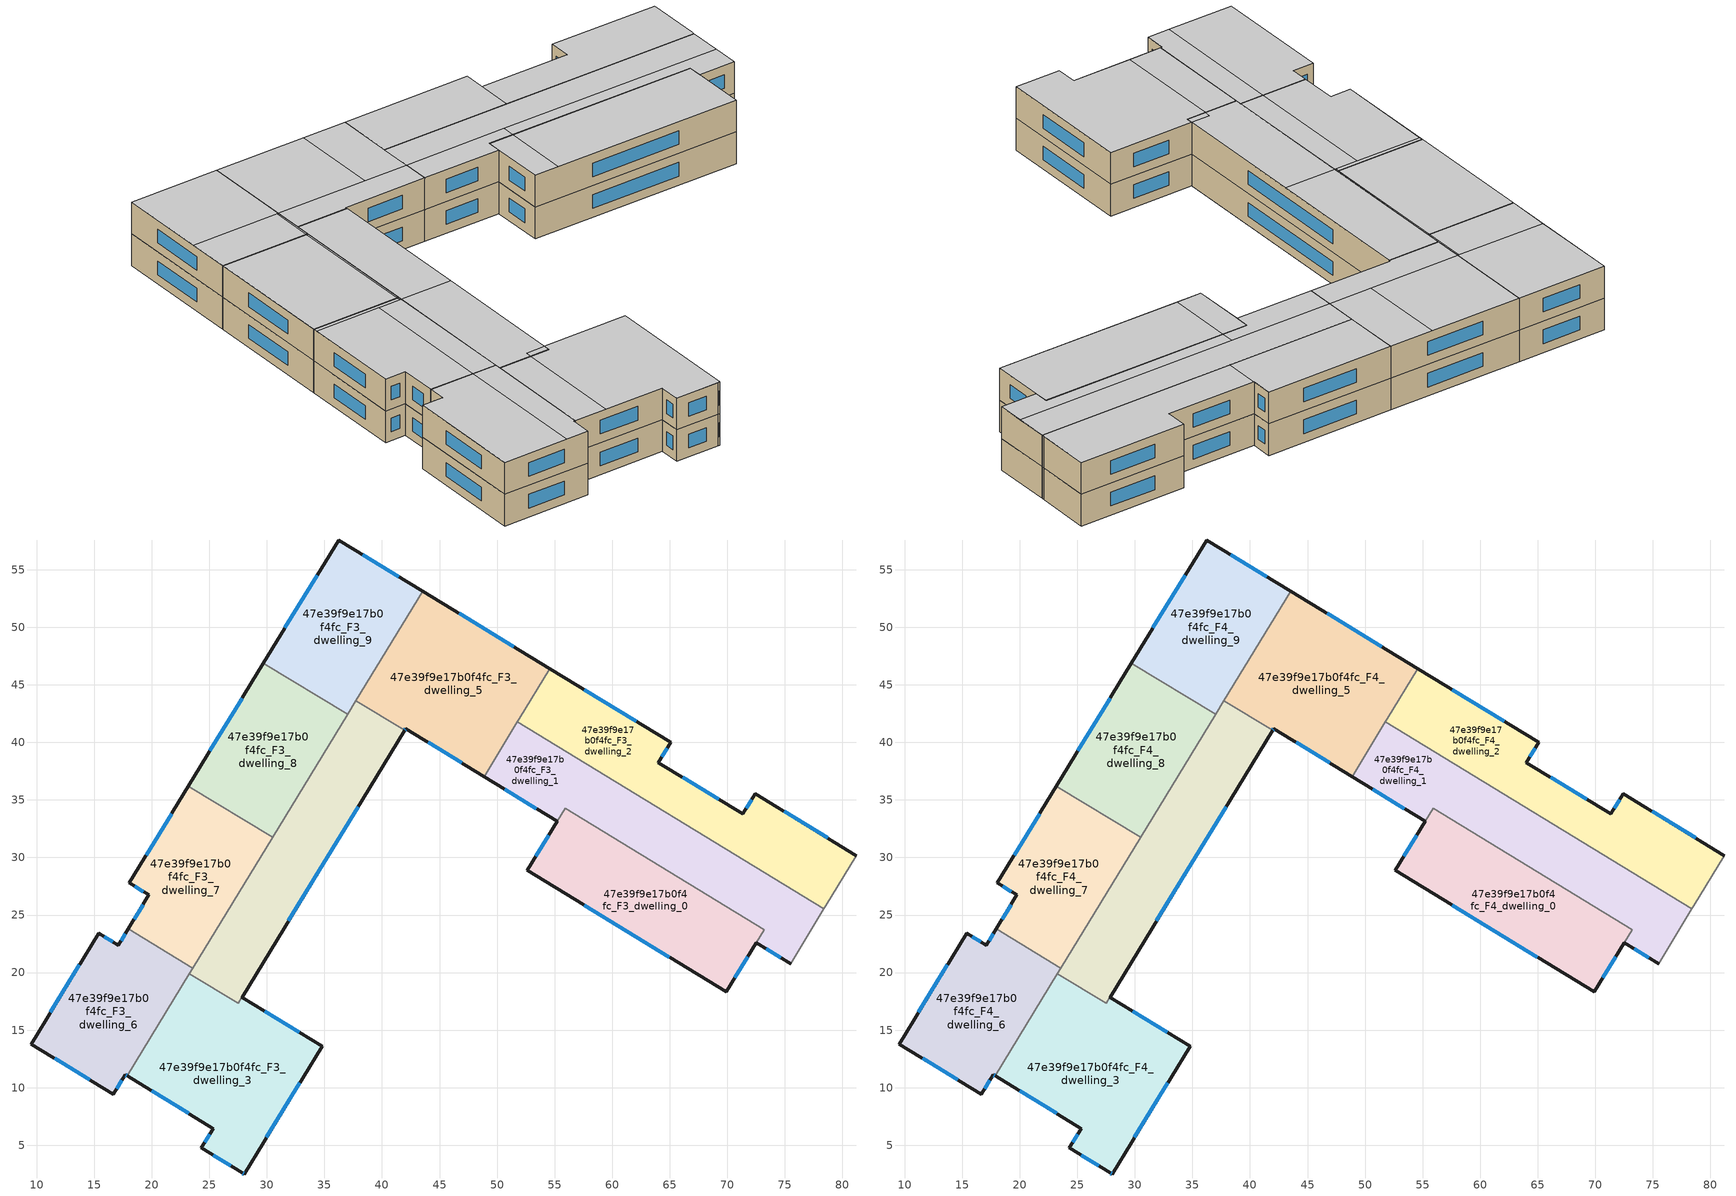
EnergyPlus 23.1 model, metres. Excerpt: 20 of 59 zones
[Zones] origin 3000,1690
47e39f9e17b0f4fc_F3_dwelling_0
 floor to 47e39f9e17b0f4fc_F2_dwelling_0 (EU_floor_Construction): 73.21,23.72 69.92,18.33 52.64,28.87 55.92,34.26 z9
 wall outside (EU_wall_Construction): 55.23,33.15 52.64,28.87 69.92,18.33 72.52,22.6 z9:12
 wall to 47e39f9e17b0f4fc_F3_dwelling_1 (EU_wall_Construction): 55.91,34.27 55.23,33.15 / 72.52,22.6 73.21,23.72 55.92,34.26 z9:12
 window (EU_Window_Construction): 57.58,25.86 64.99,21.34 / 54.49,31.92 53.38,30.09 / 70.67,19.55 71.78,21.38 z9.86:11.14
47e39f9e17b0f4fc_F3_dwelling_1
 floor to 47e39f9e17b0f4fc_F2_dwelling_1 (EU_floor_Construction): 78.41,25.53 75.51,20.78 72.53,22.6 73.21,23.72 55.91,34.27 55.23,33.14 48.87,37.03 51.77,41.78 z9
 wall outside (EU_wall_Construction): 48.87,37.03 55.23,33.14 / 72.53,22.6 75.51,20.78 z9:12
 wall to 47e39f9e17b0f4fc_F3_dwelling_2 (EU_wall_Construction): 78.41,25.53 51.77,41.78 z9:12
 wall adiabatic (EU_wall_Construction): 75.51,20.78 78.41,25.53 z9:12
 wall to 47e39f9e17b0f4fc_F3_dwelling_5 (EU_wall_Construction): 51.77,41.78 48.87,37.03 z9:12
 window (EU_Window_Construction): 50.69,35.92 53.42,34.25 / 73.38,22.08 74.66,21.3 z9.86:11.14
47e39f9e17b0f4fc_F3_dwelling_2
 floor to 47e39f9e17b0f4fc_F2_dwelling_2 (EU_floor_Construction): 72.42,35.54 81.24,30.17 78.57,25.79 78.41,25.53 51.77,41.78 51.93,42.04 54.59,46.4 65.09,40 64.02,38.25 71.36,33.79 z9
 wall outside (EU_wall_Construction): 81.24,30.17 72.42,35.54 71.36,33.79 64.02,38.25 65.09,40 54.59,46.4 z9:12
 wall adiabatic (EU_wall_Construction): 78.41,25.53 78.57,25.79 81.24,30.17 z9:12
 wall to 47e39f9e17b0f4fc_F3_dwelling_5 (EU_wall_Construction): 54.59,46.4 51.93,42.04 51.77,41.78 z9:12
 window (EU_Window_Construction): 62.09,41.83 57.59,44.57 / 64.33,38.75 64.79,39.5 / 69.26,35.06 66.12,36.98 / 72.12,35.04 71.66,34.29 / 78.72,31.7 74.94,34 z9.86:11.14
47e39f9e17b0f4fc_F3_dwelling_3
 floor to 47e39f9e17b0f4fc_F2_dwelling_3 (EU_floor_Construction): 34.8,13.61 28.02,2.5 27.87,2.59 24.31,4.76 25.34,6.45 17.85,11.02 23.27,19.9 27.5,17.32 27.83,17.86 z9
 wall outside (EU_wall_Construction): 17.85,11.02 25.34,6.45 24.31,4.76 27.87,2.59 28.02,2.5 34.8,13.61 27.83,17.86 z9:12
 wall to 47e39f9e17b0f4fc_F3_dwelling_4 (EU_wall_Construction): 27.83,17.86 27.5,17.32 23.27,19.9 z9:12
 wall to 47e39f9e17b0f4fc_F3_dwelling_6 (EU_wall_Construction): 23.27,19.9 17.85,11.02 z9:12
 window (EU_Window_Construction): 19.99,9.71 23.2,7.75 / 32.81,14.83 29.83,16.65 / 29.96,5.67 32.87,10.44 / 27.91,2.56 27.98,2.52 / 25.33,4.14 26.85,3.21 / 25.05,5.97 24.61,5.24 z9.86:11.14
47e39f9e17b0f4fc_F3_dwelling_4
 floor to 47e39f9e17b0f4fc_F2_dwelling_4 (EU_floor_Construction): 41.97,41.05 27.5,17.32 23.27,19.9 37.74,43.63 z9
 wall outside (EU_wall_Construction): 27.84,17.87 41.97,41.05 z9:12
 wall to 47e39f9e17b0f4fc_F3_dwelling_5 (EU_wall_Construction): 41.97,41.05 37.74,43.63 z9:12
 wall to 47e39f9e17b0f4fc_F3_dwelling_7 (EU_wall_Construction): 30.49,31.75 23.56,20.38 z9:12
 wall to 47e39f9e17b0f4fc_F3_dwelling_8 (EU_wall_Construction): 37.01,42.44 30.49,31.75 z9:12
 wall to 47e39f9e17b0f4fc_F3_dwelling_6 (EU_wall_Construction): 23.56,20.38 23.27,19.9 z9:12
 wall to 47e39f9e17b0f4fc_F3_dwelling_9 (EU_wall_Construction): 37.74,43.63 37.01,42.44 z9:12
 window (EU_Window_Construction): 31.88,24.49 37.93,34.42 z9.86:11.14
47e39f9e17b0f4fc_F3_dwelling_5
 floor to 47e39f9e17b0f4fc_F2_dwelling_5 (EU_floor_Construction): 54.59,46.4 48.87,37.03 42.05,41.18 41.97,41.05 37.74,43.63 43.54,53.14 z9
 wall outside (EU_wall_Construction): 54.59,46.4 43.54,53.14 / 41.97,41.05 42.05,41.18 48.87,37.03 z9:12
 wall to 47e39f9e17b0f4fc_F3_dwelling_9 (EU_wall_Construction): 43.54,53.14 37.74,43.63 z9:12
 window (EU_Window_Construction): 51.43,48.33 46.69,51.21 / 44,39.99 46.92,38.21 / 41.99,41.08 42.03,41.14 z9.86:11.14
47e39f9e17b0f4fc_F3_dwelling_6
 floor to 47e39f9e17b0f4fc_F2_dwelling_6 (EU_floor_Construction): 23.56,20.38 17.85,11.02 17.69,11.11 16.66,9.42 9.5,13.79 15.37,23.41 17.08,22.37 17.95,23.8 z9
 wall outside (EU_wall_Construction): 17.95,23.8 17.08,22.37 15.37,23.41 9.5,13.79 16.66,9.42 17.69,11.11 17.85,11.02 z9:12
 wall to 47e39f9e17b0f4fc_F3_dwelling_7 (EU_wall_Construction): 23.56,20.38 17.95,23.8 z9:12
 window (EU_Window_Construction): 16.59,22.66 15.86,23.11 / 17.7,23.39 17.33,22.77 / 17.74,11.09 17.8,11.05 / 16.95,9.91 17.4,10.63 / 11.55,12.54 14.61,10.67 / 13.69,20.66 11.18,16.54 z9.86:11.14
47e39f9e17b0f4fc_F3_dwelling_7
 floor to 47e39f9e17b0f4fc_F2_dwelling_7 (EU_floor_Construction): 30.49,31.75 23.56,20.38 17.95,23.8 19.75,26.74 18.04,27.79 23.18,36.21 z9
 wall outside (EU_wall_Construction): 23.18,36.21 18.04,27.79 19.75,26.74 17.95,23.8 z9:12
 wall to 47e39f9e17b0f4fc_F3_dwelling_8 (EU_wall_Construction): 30.49,31.75 23.18,36.21 z9:12
 window (EU_Window_Construction): 19.23,25.9 18.47,24.64 / 18.53,27.49 19.26,27.04 / 21.71,33.8 19.51,30.19 z9.86:11.14
47e39f9e17b0f4fc_F3_dwelling_8
 floor to 47e39f9e17b0f4fc_F2_dwelling_8 (EU_floor_Construction): 37.01,42.44 30.49,31.75 23.18,36.21 29.7,46.9 z9
 wall outside (EU_wall_Construction): 29.7,46.9 23.18,36.21 z9:12
 wall to 47e39f9e17b0f4fc_F3_dwelling_9 (EU_wall_Construction): 37.01,42.44 29.7,46.9 z9:12
 window (EU_Window_Construction): 27.84,43.85 25.05,39.27 z9.86:11.14
47e39f9e17b0f4fc_F3_dwelling_9
 floor to 47e39f9e17b0f4fc_F2_dwelling_9 (EU_floor_Construction): 43.54,53.14 37.01,42.44 29.7,46.9 36.23,57.59 z9
 wall outside (EU_wall_Construction): 43.54,53.14 36.23,57.59 29.7,46.9 z9:12
 window (EU_Window_Construction): 34.36,54.54 31.57,49.96 / 41.45,54.41 38.32,56.32 z9.86:11.14
47e39f9e17b0f4fc_F4_dwelling_0
 floor to 47e39f9e17b0f4fc_F3_dwelling_0 (EU_floor_Construction): 73.21,23.72 69.92,18.33 52.64,28.87 55.92,34.26 z12
 wall outside (EU_wall_Construction): 55.23,33.15 52.64,28.87 69.92,18.33 72.52,22.6 z12:15
 wall to 47e39f9e17b0f4fc_F4_dwelling_1 (EU_wall_Construction): 55.91,34.27 55.23,33.15 / 72.52,22.6 73.21,23.72 55.92,34.26 z12:15
 window (EU_Window_Construction): 57.58,25.86 64.99,21.34 / 54.49,31.92 53.38,30.09 / 70.67,19.55 71.78,21.38 z12.86:14.14
 ceiling to 47e39f9e17b0f4fc_F5_dwelling_5 (EU_floor_Construction): 69.92,18.33 73.21,23.72 57.96,33.02 54.68,27.63 z15
 ceiling to 47e39f9e17b0f4fc_F5_dwelling_4 (EU_floor_Construction): 54.68,27.63 57.96,33.02 55.92,34.26 52.64,28.87 z15
47e39f9e17b0f4fc_F4_dwelling_1
 floor to 47e39f9e17b0f4fc_F3_dwelling_1 (EU_floor_Construction): 78.41,25.53 75.51,20.78 72.53,22.6 73.21,23.72 55.91,34.27 55.23,33.14 48.87,37.03 51.77,41.78 z12
 wall outside (EU_wall_Construction): 48.87,37.03 55.23,33.14 / 72.53,22.6 75.51,20.78 z12:15
 wall to 47e39f9e17b0f4fc_F4_dwelling_2 (EU_wall_Construction): 78.41,25.53 51.77,41.78 z12:15
 wall adiabatic (EU_wall_Construction): 75.51,20.78 78.41,25.53 z12:15
 wall to 47e39f9e17b0f4fc_F4_dwelling_5 (EU_wall_Construction): 51.77,41.78 48.87,37.03 z12:15
 window (EU_Window_Construction): 50.69,35.92 53.42,34.25 / 73.38,22.08 74.66,21.3 z12.86:14.14
 ceiling to 47e39f9e17b0f4fc_F5_dwelling_5 (EU_floor_Construction): 75.51,20.78 76.82,22.93 58.59,34.04 57.96,33.02 73.21,23.72 72.53,22.6 z15
 ceiling to 47e39f9e17b0f4fc_F5_dwelling_4 (EU_floor_Construction): 57.96,33.02 58.59,34.04 50.18,39.17 48.87,37.03 55.23,33.14 55.91,34.27 z15
 ceiling adiabatic (EU_roof_Construction): 76.82,22.93 78.41,25.53 51.77,41.78 48.87,37.03 50.18,39.17 z15
47e39f9e17b0f4fc_F4_dwelling_2
 floor to 47e39f9e17b0f4fc_F3_dwelling_2 (EU_floor_Construction): 72.42,35.54 81.24,30.17 78.57,25.79 78.41,25.53 51.77,41.78 51.93,42.04 54.59,46.4 65.09,40 64.02,38.25 71.36,33.79 z12
 wall outside (EU_wall_Construction): 81.24,30.17 72.42,35.54 71.36,33.79 64.02,38.25 65.09,40 54.59,46.4 z12:15
 wall adiabatic (EU_wall_Construction): 78.41,25.53 78.57,25.79 81.24,30.17 z12:15
 wall to 47e39f9e17b0f4fc_F4_dwelling_5 (EU_wall_Construction): 54.59,46.4 51.93,42.04 51.77,41.78 z12:15
 window (EU_Window_Construction): 62.09,41.83 57.59,44.57 / 64.33,38.75 64.79,39.5 / 69.26,35.06 66.12,36.98 / 72.12,35.04 71.66,34.29 / 78.72,31.7 74.94,34 z12.86:14.14
 ceiling to 47e39f9e17b0f4fc_F5_dwelling_7 (EU_floor_Construction): 62.27,35.38 65.09,40 54.59,46.4 51.93,42.04 51.77,41.78 z15
 ceiling to 47e39f9e17b0f4fc_F5_dwelling_8 (EU_floor_Construction): 78.55,25.75 81.24,30.17 72.42,35.54 71.36,33.79 64.02,38.25 62.27,35.38 78.41,25.53 z15
47e39f9e17b0f4fc_F4_dwelling_3
 floor to 47e39f9e17b0f4fc_F3_dwelling_3 (EU_floor_Construction): 34.8,13.61 28.02,2.5 27.87,2.59 24.31,4.76 25.34,6.45 17.85,11.02 23.27,19.9 27.5,17.32 27.83,17.86 z12
 wall outside (EU_wall_Construction): 17.85,11.02 25.34,6.45 24.31,4.76 27.87,2.59 28.02,2.5 34.8,13.61 27.83,17.86 z12:15
 wall to 47e39f9e17b0f4fc_F4_dwelling_4 (EU_wall_Construction): 27.83,17.86 27.5,17.32 23.27,19.9 z12:15
 wall to 47e39f9e17b0f4fc_F4_dwelling_6 (EU_wall_Construction): 23.27,19.9 17.85,11.02 z12:15
 window (EU_Window_Construction): 19.99,9.71 23.2,7.75 / 32.81,14.83 29.83,16.65 / 29.96,5.67 32.87,10.44 / 27.91,2.56 27.98,2.52 / 25.33,4.14 26.85,3.21 / 25.05,5.97 24.61,5.24 z12.86:14.14
 ceiling to 47e39f9e17b0f4fc_F5_dwelling_2 (EU_floor_Construction): 28.02,2.5 34.8,13.61 27.83,17.86 27.5,17.32 25.93,18.28 20.51,9.4 25.34,6.45 24.31,4.76 z15
 ceiling to 47e39f9e17b0f4fc_F5_dwelling_1 (EU_floor_Construction): 20.51,9.4 25.93,18.28 23.27,19.9 17.85,11.02 z15
47e39f9e17b0f4fc_F4_dwelling_4
 floor to 47e39f9e17b0f4fc_F3_dwelling_4 (EU_floor_Construction): 41.97,41.05 27.5,17.32 23.27,19.9 37.74,43.63 z12
 wall outside (EU_wall_Construction): 27.84,17.87 41.97,41.05 z12:15
 wall to 47e39f9e17b0f4fc_F4_dwelling_5 (EU_wall_Construction): 41.97,41.05 37.74,43.63 z12:15
 wall to 47e39f9e17b0f4fc_F4_dwelling_7 (EU_wall_Construction): 30.49,31.75 23.56,20.38 z12:15
 wall to 47e39f9e17b0f4fc_F4_dwelling_8 (EU_wall_Construction): 37.01,42.44 30.49,31.75 z12:15
 wall to 47e39f9e17b0f4fc_F4_dwelling_6 (EU_wall_Construction): 23.56,20.38 23.27,19.9 z12:15
 wall to 47e39f9e17b0f4fc_F4_dwelling_9 (EU_wall_Construction): 37.74,43.63 37.01,42.44 z12:15
 window (EU_Window_Construction): 31.88,24.49 37.93,34.42 z12.86:14.14
 ceiling to 47e39f9e17b0f4fc_F5_dwelling_1 (EU_floor_Construction): 27.83,17.86 34.54,28.87 30.31,31.45 23.27,19.9 25.93,18.28 26.26,18.82 z15
 ceiling to 47e39f9e17b0f4fc_F5_dwelling_4 (EU_floor_Construction): 34.54,28.87 41.97,41.05 37.74,43.63 30.31,31.45 z15
 ceiling to 47e39f9e17b0f4fc_F5_dwelling_2 (EU_floor_Construction): 27.5,17.32 27.83,17.86 26.26,18.82 25.93,18.28 z15
47e39f9e17b0f4fc_F4_dwelling_5
 floor to 47e39f9e17b0f4fc_F3_dwelling_5 (EU_floor_Construction): 54.59,46.4 48.87,37.03 42.05,41.18 41.97,41.05 37.74,43.63 43.54,53.14 z12
 wall outside (EU_wall_Construction): 54.59,46.4 43.54,53.14 / 41.97,41.05 42.05,41.18 48.87,37.03 z12:15
 wall to 47e39f9e17b0f4fc_F4_dwelling_9 (EU_wall_Construction): 43.54,53.14 37.74,43.63 z12:15
 window (EU_Window_Construction): 51.43,48.33 46.69,51.21 / 44,39.99 46.92,38.21 / 41.99,41.08 42.03,41.14 z12.86:14.14
 ceiling to 47e39f9e17b0f4fc_F5_dwelling_4 (EU_floor_Construction): 48.87,37.03 50.18,39.17 39.13,45.91 37.74,43.63 41.97,41.05 42.05,41.18 z15
 ceiling to 47e39f9e17b0f4fc_F5_dwelling_7 (EU_floor_Construction): 50.18,39.17 54.59,46.4 51.03,48.57 46.62,41.34 z15
 ceiling to 47e39f9e17b0f4fc_F5_dwelling_6 (EU_floor_Construction): 46.62,41.34 51.03,48.57 43.54,53.14 39.13,45.91 z15
47e39f9e17b0f4fc_F4_dwelling_6
 floor to 47e39f9e17b0f4fc_F3_dwelling_6 (EU_floor_Construction): 23.56,20.38 17.85,11.02 17.69,11.11 16.66,9.42 9.5,13.79 15.37,23.41 17.08,22.37 17.95,23.8 z12
 wall outside (EU_wall_Construction): 17.95,23.8 17.08,22.37 15.37,23.41 9.5,13.79 16.66,9.42 17.69,11.11 17.85,11.02 z12:15
 wall to 47e39f9e17b0f4fc_F4_dwelling_7 (EU_wall_Construction): 23.56,20.38 17.95,23.8 z12:15
 window (EU_Window_Construction): 16.59,22.66 15.86,23.11 / 17.7,23.39 17.33,22.77 / 17.74,11.09 17.8,11.05 / 16.95,9.91 17.4,10.63 / 11.55,12.54 14.61,10.67 / 13.69,20.66 11.18,16.54 z12.86:14.14
 ceiling to 47e39f9e17b0f4fc_F5_dwelling_0 (EU_floor_Construction): 14.85,10.53 21.59,21.58 17.95,23.8 17.08,22.37 15.37,23.41 9.5,13.79 z15
 ceiling to 47e39f9e17b0f4fc_F5_dwelling_1 (EU_floor_Construction): 17.85,11.02 23.56,20.38 21.59,21.58 14.85,10.53 16.66,9.42 17.69,11.11 z15
47e39f9e17b0f4fc_F4_dwelling_7
 floor to 47e39f9e17b0f4fc_F3_dwelling_7 (EU_floor_Construction): 30.49,31.75 23.56,20.38 17.95,23.8 19.75,26.74 18.04,27.79 23.18,36.21 z12
 wall outside (EU_wall_Construction): 23.18,36.21 18.04,27.79 19.75,26.74 17.95,23.8 z12:15
 wall to 47e39f9e17b0f4fc_F4_dwelling_8 (EU_wall_Construction): 30.49,31.75 23.18,36.21 z12:15
 window (EU_Window_Construction): 19.23,25.9 18.47,24.64 / 18.53,27.49 19.26,27.04 / 21.71,33.8 19.51,30.19 z12.86:14.14
 ceiling to 47e39f9e17b0f4fc_F5_dwelling_0 (EU_floor_Construction): 21.59,21.58 28.34,32.65 23,35.91 18.04,27.79 19.75,26.74 17.95,23.8 z15
 ceiling to 47e39f9e17b0f4fc_F5_dwelling_3 (EU_floor_Construction): 30.15,31.54 30.34,31.85 23.18,36.21 23,35.91 z15
 ceiling to 47e39f9e17b0f4fc_F5_dwelling_1 (EU_floor_Construction): 23.56,20.38 30.31,31.45 28.34,32.65 21.59,21.58 z15
 ceiling to 47e39f9e17b0f4fc_F5_dwelling_4 (EU_floor_Construction): 30.31,31.45 30.49,31.75 30.34,31.85 30.15,31.55 z15
47e39f9e17b0f4fc_F4_dwelling_8
 floor to 47e39f9e17b0f4fc_F3_dwelling_8 (EU_floor_Construction): 37.01,42.44 30.49,31.75 23.18,36.21 29.7,46.9 z12
 wall outside (EU_wall_Construction): 29.7,46.9 23.18,36.21 z12:15
 wall to 47e39f9e17b0f4fc_F4_dwelling_9 (EU_wall_Construction): 37.01,42.44 29.7,46.9 z12:15
 window (EU_Window_Construction): 27.84,43.85 25.05,39.27 z12.86:14.14
 ceiling to 47e39f9e17b0f4fc_F5_dwelling_3 (EU_floor_Construction): 30.34,31.85 36.86,42.54 29.7,46.9 23.18,36.21 z15
 ceiling adiabatic (EU_roof_Construction): 30.49,31.75 37.01,42.44 36.86,42.54 30.34,31.85 z15
47e39f9e17b0f4fc_F4_dwelling_9
 floor to 47e39f9e17b0f4fc_F3_dwelling_9 (EU_floor_Construction): 43.54,53.14 37.01,42.44 29.7,46.9 36.23,57.59 z12
 wall outside (EU_wall_Construction): 43.54,53.14 36.23,57.59 29.7,46.9 z12:15
 window (EU_Window_Construction): 34.36,54.54 31.57,49.96 / 41.45,54.41 38.32,56.32 z12.86:14.14
 ceiling to 47e39f9e17b0f4fc_F5_dwelling_6 (EU_floor_Construction): 39.13,45.91 43.54,53.14 36.23,57.59 31.82,50.37 z15
 ceiling to 47e39f9e17b0f4fc_F5_dwelling_3 (EU_floor_Construction): 36.86,42.54 38.97,46.01 31.82,50.37 29.7,46.9 z15
 ceiling to 47e39f9e17b0f4fc_F5_dwelling_4 (EU_floor_Construction): 37.01,42.44 39.13,45.91 38.97,46.01 36.86,42.54 z15
[Building]
EU S2 Campaign: North Axis=0; Terrain=City; Solar Distribution=FullExterior
[Site:Location]
Helsinki-Vantaa.AP: Latitude=60.317; Longitude=24.963; Time Zone=2; Elevation=54.6
[SizingPeriod:WeatherFileDays]
AnnualSizingPeriod: Begin Month=1; Begin Day of Month=1; End Month=12; End Day of Month=31; Day of Week for Start Day=Monday; Use Weather File Daylight Saving Period=No; Use Weather File Rain and Snow Indicators=No
[MATERIAL]
EU_InternalMass_Material: Roughness=MediumRough; Thickness=0.1; Conductivity=1; Density=1800; Specific Heat=900; Thermal Absorptance=0.9; Solar Absorptance=0.7; Visible Absorptance=0.7
[MATERIAL:NOMASS] Roughness=MediumRough; Thermal Absorptance=0.9; Solar Absorptance=0.7; Visible Absorptance=0.7
Name | Thermal Resistance
EU_wall_NoMass | 5.91765
EU_roof_NoMass | 11.1778
EU_floor_NoMass | 6.2875
[WINDOWMATERIAL:SIMPLEGLAZINGSYSTEM]
EU_Window_SimpleGlazing: UFactor=0.994035; Solar Heat Gain Coefficient=0.7; Visible Transmittance=0.7
[CONSTRUCTION]
EU_wall_Construction: EU_wall_NoMass
EU_roof_Construction: EU_roof_NoMass
EU_floor_Construction: EU_floor_NoMass
EU_Window_Construction: EU_Window_SimpleGlazing
EU_InternalMass_Construction: EU_InternalMass_Material
[ZONE] Type=1; Multiplier=1; Ceiling Height=autocalculate; Floor Area=autocalculate; Part of Total Floor Area=Yes
Name | Volume
47e39f9e17b0f4fc_F3_dwelling_0; 47e39f9e17b0f4fc_F4_dwelling_0 | 383.271
47e39f9e17b0f4fc_F3_dwelling_1; 47e39f9e17b0f4fc_F4_dwelling_1 | 441.518
47e39f9e17b0f4fc_F3_dwelling_2; 47e39f9e17b0f4fc_F4_dwelling_2 | 454.531
47e39f9e17b0f4fc_F3_dwelling_3; 47e39f9e17b0f4fc_F4_dwelling_3 | 451.1
47e39f9e17b0f4fc_F3_dwelling_4; 47e39f9e17b0f4fc_F4_dwelling_4 | 413.322
47e39f9e17b0f4fc_F3_dwelling_5; 47e39f9e17b0f4fc_F4_dwelling_5 | 428.777
47e39f9e17b0f4fc_F3_dwelling_6; 47e39f9e17b0f4fc_F4_dwelling_6 | 321.629
47e39f9e17b0f4fc_F3_dwelling_7; 47e39f9e17b0f4fc_F4_dwelling_7 | 321.627
47e39f9e17b0f4fc_F3_dwelling_8; 47e39f9e17b0f4fc_F4_dwelling_8 | 321.639
47e39f9e17b0f4fc_F3_dwelling_9; 47e39f9e17b0f4fc_F4_dwelling_9 | 321.652
[INTERNALMASS] Construction=EU_InternalMass_Construction
Name | Zone or ZoneList | Surface Area
47e39f9e17b0f4fc_F3_dwelling_0_EU_InternalMass | 47e39f9e17b0f4fc_F3_dwelling_0 | 127.779
47e39f9e17b0f4fc_F3_dwelling_1_EU_InternalMass | 47e39f9e17b0f4fc_F3_dwelling_1 | 147.18
47e39f9e17b0f4fc_F3_dwelling_2_EU_InternalMass | 47e39f9e17b0f4fc_F3_dwelling_2 | 151.501
47e39f9e17b0f4fc_F3_dwelling_3_EU_InternalMass | 47e39f9e17b0f4fc_F3_dwelling_3 | 150.367
47e39f9e17b0f4fc_F3_dwelling_4_EU_InternalMass | 47e39f9e17b0f4fc_F3_dwelling_4 | 137.853
47e39f9e17b0f4fc_F3_dwelling_5_EU_InternalMass | 47e39f9e17b0f4fc_F3_dwelling_5 | 142.925
47e39f9e17b0f4fc_F3_dwelling_6_EU_InternalMass | 47e39f9e17b0f4fc_F3_dwelling_6 | 107.21
47e39f9e17b0f4fc_F3_dwelling_7_EU_InternalMass | 47e39f9e17b0f4fc_F3_dwelling_7 | 107.209
47e39f9e17b0f4fc_F3_dwelling_8_EU_InternalMass | 47e39f9e17b0f4fc_F3_dwelling_8 | 107.213
47e39f9e17b0f4fc_F3_dwelling_9_EU_InternalMass | 47e39f9e17b0f4fc_F3_dwelling_9 | 107.217
47e39f9e17b0f4fc_F4_dwelling_0_EU_InternalMass | 47e39f9e17b0f4fc_F4_dwelling_0 | 127.779
47e39f9e17b0f4fc_F4_dwelling_1_EU_InternalMass | 47e39f9e17b0f4fc_F4_dwelling_1 | 147.18
47e39f9e17b0f4fc_F4_dwelling_2_EU_InternalMass | 47e39f9e17b0f4fc_F4_dwelling_2 | 151.501
47e39f9e17b0f4fc_F4_dwelling_3_EU_InternalMass | 47e39f9e17b0f4fc_F4_dwelling_3 | 150.367
47e39f9e17b0f4fc_F4_dwelling_4_EU_InternalMass | 47e39f9e17b0f4fc_F4_dwelling_4 | 137.853
47e39f9e17b0f4fc_F4_dwelling_5_EU_InternalMass | 47e39f9e17b0f4fc_F4_dwelling_5 | 142.925
47e39f9e17b0f4fc_F4_dwelling_6_EU_InternalMass | 47e39f9e17b0f4fc_F4_dwelling_6 | 107.21
47e39f9e17b0f4fc_F4_dwelling_7_EU_InternalMass | 47e39f9e17b0f4fc_F4_dwelling_7 | 107.209
47e39f9e17b0f4fc_F4_dwelling_8_EU_InternalMass | 47e39f9e17b0f4fc_F4_dwelling_8 | 107.213
47e39f9e17b0f4fc_F4_dwelling_9_EU_InternalMass | 47e39f9e17b0f4fc_F4_dwelling_9 | 107.217
[OTHEREQUIPMENT] Fuel Type=Electricity; Design Level Calculation Method=Watts/Area; Power per Zone Floor Area=1; Fraction Latent=0; Fraction Radiant=0; Fraction Lost=0; Carbon Dioxide Generation Rate=0; EndUse Subcategory=EU_Step8_InternalGains
Name | Zone or ZoneList or Space or SpaceList | Schedule
EU_Step8_InternalGain_47e39f9e17b0f4fc_F3_dwelling_0_f000 | 47e39f9e17b0f4fc_F3_dwelling_0 | EU_Step8_GainSchedule_47e39f9e17b0f4fc_F3_dwelling_0_f000
EU_Step8_InternalGain_47e39f9e17b0f4fc_F3_dwelling_1_f000 | 47e39f9e17b0f4fc_F3_dwelling_1 | EU_Step8_GainSchedule_47e39f9e17b0f4fc_F3_dwelling_1_f000
EU_Step8_InternalGain_47e39f9e17b0f4fc_F3_dwelling_2_f000 | 47e39f9e17b0f4fc_F3_dwelling_2 | EU_Step8_GainSchedule_47e39f9e17b0f4fc_F3_dwelling_2_f000
EU_Step8_InternalGain_47e39f9e17b0f4fc_F3_dwelling_3_f000 | 47e39f9e17b0f4fc_F3_dwelling_3 | EU_Step8_GainSchedule_47e39f9e17b0f4fc_F3_dwelling_3_f000
EU_Step8_InternalGain_47e39f9e17b0f4fc_F3_dwelling_4_f000 | 47e39f9e17b0f4fc_F3_dwelling_4 | EU_Step8_GainSchedule_47e39f9e17b0f4fc_F3_dwelling_4_f000
EU_Step8_InternalGain_47e39f9e17b0f4fc_F3_dwelling_5_f000 | 47e39f9e17b0f4fc_F3_dwelling_5 | EU_Step8_GainSchedule_47e39f9e17b0f4fc_F3_dwelling_5_f000
EU_Step8_InternalGain_47e39f9e17b0f4fc_F3_dwelling_6_f000 | 47e39f9e17b0f4fc_F3_dwelling_6 | EU_Step8_GainSchedule_47e39f9e17b0f4fc_F3_dwelling_6_f000
EU_Step8_InternalGain_47e39f9e17b0f4fc_F3_dwelling_7_f000 | 47e39f9e17b0f4fc_F3_dwelling_7 | EU_Step8_GainSchedule_47e39f9e17b0f4fc_F3_dwelling_7_f000
EU_Step8_InternalGain_47e39f9e17b0f4fc_F3_dwelling_8_f000 | 47e39f9e17b0f4fc_F3_dwelling_8 | EU_Step8_GainSchedule_47e39f9e17b0f4fc_F3_dwelling_8_f000
EU_Step8_InternalGain_47e39f9e17b0f4fc_F3_dwelling_9_f000 | 47e39f9e17b0f4fc_F3_dwelling_9 | EU_Step8_GainSchedule_47e39f9e17b0f4fc_F3_dwelling_9_f000
EU_Step8_InternalGain_47e39f9e17b0f4fc_F4_dwelling_0_f000 | 47e39f9e17b0f4fc_F4_dwelling_0 | EU_Step8_GainSchedule_47e39f9e17b0f4fc_F4_dwelling_0_f000
EU_Step8_InternalGain_47e39f9e17b0f4fc_F4_dwelling_1_f000 | 47e39f9e17b0f4fc_F4_dwelling_1 | EU_Step8_GainSchedule_47e39f9e17b0f4fc_F4_dwelling_1_f000
EU_Step8_InternalGain_47e39f9e17b0f4fc_F4_dwelling_2_f000 | 47e39f9e17b0f4fc_F4_dwelling_2 | EU_Step8_GainSchedule_47e39f9e17b0f4fc_F4_dwelling_2_f000
EU_Step8_InternalGain_47e39f9e17b0f4fc_F4_dwelling_3_f000 | 47e39f9e17b0f4fc_F4_dwelling_3 | EU_Step8_GainSchedule_47e39f9e17b0f4fc_F4_dwelling_3_f000
EU_Step8_InternalGain_47e39f9e17b0f4fc_F4_dwelling_4_f000 | 47e39f9e17b0f4fc_F4_dwelling_4 | EU_Step8_GainSchedule_47e39f9e17b0f4fc_F4_dwelling_4_f000
EU_Step8_InternalGain_47e39f9e17b0f4fc_F4_dwelling_5_f000 | 47e39f9e17b0f4fc_F4_dwelling_5 | EU_Step8_GainSchedule_47e39f9e17b0f4fc_F4_dwelling_5_f000
EU_Step8_InternalGain_47e39f9e17b0f4fc_F4_dwelling_6_f000 | 47e39f9e17b0f4fc_F4_dwelling_6 | EU_Step8_GainSchedule_47e39f9e17b0f4fc_F4_dwelling_6_f000
EU_Step8_InternalGain_47e39f9e17b0f4fc_F4_dwelling_7_f000 | 47e39f9e17b0f4fc_F4_dwelling_7 | EU_Step8_GainSchedule_47e39f9e17b0f4fc_F4_dwelling_7_f000
EU_Step8_InternalGain_47e39f9e17b0f4fc_F4_dwelling_8_f000 | 47e39f9e17b0f4fc_F4_dwelling_8 | EU_Step8_GainSchedule_47e39f9e17b0f4fc_F4_dwelling_8_f000
EU_Step8_InternalGain_47e39f9e17b0f4fc_F4_dwelling_9_f000 | 47e39f9e17b0f4fc_F4_dwelling_9 | EU_Step8_GainSchedule_47e39f9e17b0f4fc_F4_dwelling_9_f000
[ZONEVENTILATION:DESIGNFLOWRATE] Schedule=EU_AlwaysOn; Design Flow Rate Calculation Method=AirChanges/Hour; Air Changes per Hour=0.596421; Ventilation Type=Natural; Fan Pressure Rise=0; Fan Total Efficiency=1; Constant Term Coefficient=1; Temperature Term Coefficient=0; Velocity Term Coefficient=0; Velocity Squared Term Coefficient=0; Minimum Indoor Temperature=-100; Maximum Indoor Temperature=100; Delta Temperature=-100; Minimum Outdoor Temperature=-100; Maximum Outdoor Temperature=100; Maximum Wind Speed=40
Name | Zone or ZoneList or Space or SpaceList
EU_ConstantAir_47e39f9e17b0f4fc_F3_dwelling_0 | 47e39f9e17b0f4fc_F3_dwelling_0
EU_ConstantAir_47e39f9e17b0f4fc_F3_dwelling_1 | 47e39f9e17b0f4fc_F3_dwelling_1
EU_ConstantAir_47e39f9e17b0f4fc_F3_dwelling_2 | 47e39f9e17b0f4fc_F3_dwelling_2
EU_ConstantAir_47e39f9e17b0f4fc_F3_dwelling_3 | 47e39f9e17b0f4fc_F3_dwelling_3
EU_ConstantAir_47e39f9e17b0f4fc_F3_dwelling_4 | 47e39f9e17b0f4fc_F3_dwelling_4
EU_ConstantAir_47e39f9e17b0f4fc_F3_dwelling_5 | 47e39f9e17b0f4fc_F3_dwelling_5
EU_ConstantAir_47e39f9e17b0f4fc_F3_dwelling_6 | 47e39f9e17b0f4fc_F3_dwelling_6
EU_ConstantAir_47e39f9e17b0f4fc_F3_dwelling_7 | 47e39f9e17b0f4fc_F3_dwelling_7
EU_ConstantAir_47e39f9e17b0f4fc_F3_dwelling_8 | 47e39f9e17b0f4fc_F3_dwelling_8
EU_ConstantAir_47e39f9e17b0f4fc_F3_dwelling_9 | 47e39f9e17b0f4fc_F3_dwelling_9
EU_ConstantAir_47e39f9e17b0f4fc_F4_dwelling_0 | 47e39f9e17b0f4fc_F4_dwelling_0
EU_ConstantAir_47e39f9e17b0f4fc_F4_dwelling_1 | 47e39f9e17b0f4fc_F4_dwelling_1
EU_ConstantAir_47e39f9e17b0f4fc_F4_dwelling_2 | 47e39f9e17b0f4fc_F4_dwelling_2
EU_ConstantAir_47e39f9e17b0f4fc_F4_dwelling_3 | 47e39f9e17b0f4fc_F4_dwelling_3
EU_ConstantAir_47e39f9e17b0f4fc_F4_dwelling_4 | 47e39f9e17b0f4fc_F4_dwelling_4
EU_ConstantAir_47e39f9e17b0f4fc_F4_dwelling_5 | 47e39f9e17b0f4fc_F4_dwelling_5
EU_ConstantAir_47e39f9e17b0f4fc_F4_dwelling_6 | 47e39f9e17b0f4fc_F4_dwelling_6
EU_ConstantAir_47e39f9e17b0f4fc_F4_dwelling_7 | 47e39f9e17b0f4fc_F4_dwelling_7
EU_ConstantAir_47e39f9e17b0f4fc_F4_dwelling_8 | 47e39f9e17b0f4fc_F4_dwelling_8
EU_ConstantAir_47e39f9e17b0f4fc_F4_dwelling_9 | 47e39f9e17b0f4fc_F4_dwelling_9
[HVACTEMPLATE:THERMOSTAT] Constant Heating Setpoint=20; Constant Cooling Setpoint=50
EU_HeatOnly_47e39f9e17b0f4fc_F0_dwelling_0; EU_HeatOnly_47e39f9e17b0f4fc_F0_dwelling_1; EU_HeatOnly_47e39f9e17b0f4fc_F0_dwelling_2; EU_HeatOnly_47e39f9e17b0f4fc_F0_dwelling_3; EU_HeatOnly_47e39f9e17b0f4fc_F0_dwelling_4; EU_HeatOnly_47e39f9e17b0f4fc_F0_dwelling_5; EU_HeatOnly_47e39f9e17b0f4fc_F0_dwelling_6; EU_HeatOnly_47e39f9e17b0f4fc_F0_dwelling_7; EU_HeatOnly_47e39f9e17b0f4fc_F0_dwelling_8; EU_HeatOnly_47e39f9e17b0f4fc_F0_dwelling_9; EU_HeatOnly_47e39f9e17b0f4fc_F1_dwelling_0; EU_HeatOnly_47e39f9e17b0f4fc_F1_dwelling_1; EU_HeatOnly_47e39f9e17b0f4fc_F1_dwelling_2; EU_HeatOnly_47e39f9e17b0f4fc_F1_dwelling_3; EU_HeatOnly_47e39f9e17b0f4fc_F1_dwelling_4; EU_HeatOnly_47e39f9e17b0f4fc_F1_dwelling_5; EU_HeatOnly_47e39f9e17b0f4fc_F1_dwelling_6; EU_HeatOnly_47e39f9e17b0f4fc_F1_dwelling_7; EU_HeatOnly_47e39f9e17b0f4fc_F1_dwelling_8; EU_HeatOnly_47e39f9e17b0f4fc_F1_dwelling_9; EU_HeatOnly_47e39f9e17b0f4fc_F2_dwelling_0; EU_HeatOnly_47e39f9e17b0f4fc_F2_dwelling_1; EU_HeatOnly_47e39f9e17b0f4fc_F2_dwelling_2; EU_HeatOnly_47e39f9e17b0f4fc_F2_dwelling_3; EU_HeatOnly_47e39f9e17b0f4fc_F2_dwelling_4; EU_HeatOnly_47e39f9e17b0f4fc_F2_dwelling_5; EU_HeatOnly_47e39f9e17b0f4fc_F2_dwelling_6; EU_HeatOnly_47e39f9e17b0f4fc_F2_dwelling_7; EU_HeatOnly_47e39f9e17b0f4fc_F2_dwelling_8; EU_HeatOnly_47e39f9e17b0f4fc_F2_dwelling_9; EU_HeatOnly_47e39f9e17b0f4fc_F3_dwelling_0; EU_HeatOnly_47e39f9e17b0f4fc_F3_dwelling_1; EU_HeatOnly_47e39f9e17b0f4fc_F3_dwelling_2; EU_HeatOnly_47e39f9e17b0f4fc_F3_dwelling_3; EU_HeatOnly_47e39f9e17b0f4fc_F3_dwelling_4; EU_HeatOnly_47e39f9e17b0f4fc_F3_dwelling_5; EU_HeatOnly_47e39f9e17b0f4fc_F3_dwelling_6; EU_HeatOnly_47e39f9e17b0f4fc_F3_dwelling_7; EU_HeatOnly_47e39f9e17b0f4fc_F3_dwelling_8; EU_HeatOnly_47e39f9e17b0f4fc_F3_dwelling_9; EU_HeatOnly_47e39f9e17b0f4fc_F4_dwelling_0; EU_HeatOnly_47e39f9e17b0f4fc_F4_dwelling_1; EU_HeatOnly_47e39f9e17b0f4fc_F4_dwelling_2; EU_HeatOnly_47e39f9e17b0f4fc_F4_dwelling_3; EU_HeatOnly_47e39f9e17b0f4fc_F4_dwelling_4; EU_HeatOnly_47e39f9e17b0f4fc_F4_dwelling_5; EU_HeatOnly_47e39f9e17b0f4fc_F4_dwelling_6; EU_HeatOnly_47e39f9e17b0f4fc_F4_dwelling_7; EU_HeatOnly_47e39f9e17b0f4fc_F4_dwelling_8; EU_HeatOnly_47e39f9e17b0f4fc_F4_dwelling_9; EU_HeatOnly_47e39f9e17b0f4fc_F5_dwelling_0; EU_HeatOnly_47e39f9e17b0f4fc_F5_dwelling_1; EU_HeatOnly_47e39f9e17b0f4fc_F5_dwelling_2; EU_HeatOnly_47e39f9e17b0f4fc_F5_dwelling_3; EU_HeatOnly_47e39f9e17b0f4fc_F5_dwelling_4; EU_HeatOnly_47e39f9e17b0f4fc_F5_dwelling_5; EU_HeatOnly_47e39f9e17b0f4fc_F5_dwelling_6; EU_HeatOnly_47e39f9e17b0f4fc_F5_dwelling_7; EU_HeatOnly_47e39f9e17b0f4fc_F5_dwelling_8
[HVACTEMPLATE:ZONE:IDEALLOADSAIRSYSTEM] System Availability Schedule=EU_AlwaysOn; Maximum Heating Supply Air Temperature=50; Minimum Cooling Supply Air Temperature=13; Maximum Heating Supply Air Humidity Ratio=0.0156; Minimum Cooling Supply Air Humidity Ratio=0.0077; Heating Limit=NoLimit; Cooling Limit=NoLimit; Heating Availability Schedule=EU_AlwaysOn; Cooling Availability Schedule=EU_CoolingOff; Dehumidification Control Type=ConstantSensibleHeatRatio; Cooling Sensible Heat Ratio=0.7; Dehumidification Setpoint=60; Humidification Control Type=None; Humidification Setpoint=30; Outdoor Air Method=None; Outdoor Air Flow Rate per Person=0.00944; Outdoor Air Flow Rate per Zone Floor Area=0; Outdoor Air Flow Rate per Zone=0; Demand Controlled Ventilation Type=None; Outdoor Air Economizer Type=NoEconomizer; Heat Recovery Type=None; Sensible Heat Recovery Effectiveness=0.7; Latent Heat Recovery Effectiveness=0.65
Name | Template Thermostat
47e39f9e17b0f4fc_F3_dwelling_0 | EU_HeatOnly_47e39f9e17b0f4fc_F3_dwelling_0
47e39f9e17b0f4fc_F3_dwelling_1 | EU_HeatOnly_47e39f9e17b0f4fc_F3_dwelling_1
47e39f9e17b0f4fc_F3_dwelling_2 | EU_HeatOnly_47e39f9e17b0f4fc_F3_dwelling_2
47e39f9e17b0f4fc_F3_dwelling_3 | EU_HeatOnly_47e39f9e17b0f4fc_F3_dwelling_3
47e39f9e17b0f4fc_F3_dwelling_4 | EU_HeatOnly_47e39f9e17b0f4fc_F3_dwelling_4
47e39f9e17b0f4fc_F3_dwelling_5 | EU_HeatOnly_47e39f9e17b0f4fc_F3_dwelling_5
47e39f9e17b0f4fc_F3_dwelling_6 | EU_HeatOnly_47e39f9e17b0f4fc_F3_dwelling_6
47e39f9e17b0f4fc_F3_dwelling_7 | EU_HeatOnly_47e39f9e17b0f4fc_F3_dwelling_7
47e39f9e17b0f4fc_F3_dwelling_8 | EU_HeatOnly_47e39f9e17b0f4fc_F3_dwelling_8
47e39f9e17b0f4fc_F3_dwelling_9 | EU_HeatOnly_47e39f9e17b0f4fc_F3_dwelling_9
47e39f9e17b0f4fc_F4_dwelling_0 | EU_HeatOnly_47e39f9e17b0f4fc_F4_dwelling_0
47e39f9e17b0f4fc_F4_dwelling_1 | EU_HeatOnly_47e39f9e17b0f4fc_F4_dwelling_1
47e39f9e17b0f4fc_F4_dwelling_2 | EU_HeatOnly_47e39f9e17b0f4fc_F4_dwelling_2
47e39f9e17b0f4fc_F4_dwelling_3 | EU_HeatOnly_47e39f9e17b0f4fc_F4_dwelling_3
47e39f9e17b0f4fc_F4_dwelling_4 | EU_HeatOnly_47e39f9e17b0f4fc_F4_dwelling_4
47e39f9e17b0f4fc_F4_dwelling_5 | EU_HeatOnly_47e39f9e17b0f4fc_F4_dwelling_5
47e39f9e17b0f4fc_F4_dwelling_6 | EU_HeatOnly_47e39f9e17b0f4fc_F4_dwelling_6
47e39f9e17b0f4fc_F4_dwelling_7 | EU_HeatOnly_47e39f9e17b0f4fc_F4_dwelling_7
47e39f9e17b0f4fc_F4_dwelling_8 | EU_HeatOnly_47e39f9e17b0f4fc_F4_dwelling_8
47e39f9e17b0f4fc_F4_dwelling_9 | EU_HeatOnly_47e39f9e17b0f4fc_F4_dwelling_9
[SIZING:ZONE] Zone Cooling Design Supply Air Temperature Input Method=SupplyAirTemperature; Zone Cooling Design Supply Air Temperature=13; Zone Heating Design Supply Air Temperature Input Method=SupplyAirTemperature; Zone Heating Design Supply Air Temperature=50; Zone Cooling Design Supply Air Humidity Ratio=0.008; Zone Heating Design Supply Air Humidity Ratio=0.008; Cooling Design Air Flow Method=DesignDay; Cooling Design Air Flow Rate=0; Cooling Minimum Air Flow per Zone Floor Area=0.000762; Cooling Minimum Air Flow=0; Cooling Minimum Air Flow Fraction=0.2; Heating Design Air Flow Method=DesignDay; Heating Design Air Flow Rate=0; Heating Maximum Air Flow per Zone Floor Area=0.002032; Heating Maximum Air Flow=0.141576; Heating Maximum Air Flow Fraction=0.3; Account for Dedicated Outdoor Air System=No; Dedicated Outdoor Air System Control Strategy=NeutralSupplyAir; Dedicated Outdoor Air Low Setpoint Temperature for Design=autosize; Dedicated Outdoor Air High Setpoint Temperature for Design=autosize; Zone Load Sizing Method=Sensible Load Only No Latent Load; Zone Latent Cooling Design Supply Air Humidity Ratio Input Method=HumidityRatioDifference; Zone Cooling Design Supply Air Humidity Ratio Difference=0.005; Zone Latent Heating Design Supply Air Humidity Ratio Input Method=HumidityRatioDifference; Zone Humidification Design Supply Air Humidity Ratio Difference=0.005
47e39f9e17b0f4fc_F3_dwelling_0; 47e39f9e17b0f4fc_F3_dwelling_1; 47e39f9e17b0f4fc_F3_dwelling_2; 47e39f9e17b0f4fc_F3_dwelling_3; 47e39f9e17b0f4fc_F3_dwelling_4; 47e39f9e17b0f4fc_F3_dwelling_5; 47e39f9e17b0f4fc_F3_dwelling_6; 47e39f9e17b0f4fc_F3_dwelling_7; 47e39f9e17b0f4fc_F3_dwelling_8; 47e39f9e17b0f4fc_F3_dwelling_9; 47e39f9e17b0f4fc_F4_dwelling_0; 47e39f9e17b0f4fc_F4_dwelling_1; 47e39f9e17b0f4fc_F4_dwelling_2; 47e39f9e17b0f4fc_F4_dwelling_3; 47e39f9e17b0f4fc_F4_dwelling_4; 47e39f9e17b0f4fc_F4_dwelling_5; 47e39f9e17b0f4fc_F4_dwelling_6; 47e39f9e17b0f4fc_F4_dwelling_7; 47e39f9e17b0f4fc_F4_dwelling_8; 47e39f9e17b0f4fc_F4_dwelling_9
[SCHEDULE:CONSTANT]
Name | Hourly Value
EU_AlwaysOn | 1
EU_CoolingOff | 0
[SCHEDULE:FILE] Column Number=1; Rows to Skip at Top=0; Number of Hours of Data=8760; Column Separator=Comma; Interpolate to Timestep=No; Minutes per Item=60; Adjust Schedule for Daylight Savings=Yes
Name | File
EU_Step8_GainSchedule_47e39f9e17b0f4fc_F3_dwelling_0_f000 | ../../schedules/47e39f9e17b0f4fc/47e39f9e17b0f4fc_F3_dwelling_0_f000_gain.csv
EU_Step8_GainSchedule_47e39f9e17b0f4fc_F3_dwelling_1_f000 | ../../schedules/47e39f9e17b0f4fc/47e39f9e17b0f4fc_F3_dwelling_1_f000_gain.csv
EU_Step8_GainSchedule_47e39f9e17b0f4fc_F3_dwelling_2_f000 | ../../schedules/47e39f9e17b0f4fc/47e39f9e17b0f4fc_F3_dwelling_2_f000_gain.csv
EU_Step8_GainSchedule_47e39f9e17b0f4fc_F3_dwelling_3_f000 | ../../schedules/47e39f9e17b0f4fc/47e39f9e17b0f4fc_F3_dwelling_3_f000_gain.csv
EU_Step8_GainSchedule_47e39f9e17b0f4fc_F3_dwelling_4_f000 | ../../schedules/47e39f9e17b0f4fc/47e39f9e17b0f4fc_F3_dwelling_4_f000_gain.csv
EU_Step8_GainSchedule_47e39f9e17b0f4fc_F3_dwelling_5_f000 | ../../schedules/47e39f9e17b0f4fc/47e39f9e17b0f4fc_F3_dwelling_5_f000_gain.csv
EU_Step8_GainSchedule_47e39f9e17b0f4fc_F3_dwelling_6_f000 | ../../schedules/47e39f9e17b0f4fc/47e39f9e17b0f4fc_F3_dwelling_6_f000_gain.csv
EU_Step8_GainSchedule_47e39f9e17b0f4fc_F3_dwelling_7_f000 | ../../schedules/47e39f9e17b0f4fc/47e39f9e17b0f4fc_F3_dwelling_7_f000_gain.csv
EU_Step8_GainSchedule_47e39f9e17b0f4fc_F3_dwelling_8_f000 | ../../schedules/47e39f9e17b0f4fc/47e39f9e17b0f4fc_F3_dwelling_8_f000_gain.csv
EU_Step8_GainSchedule_47e39f9e17b0f4fc_F3_dwelling_9_f000 | ../../schedules/47e39f9e17b0f4fc/47e39f9e17b0f4fc_F3_dwelling_9_f000_gain.csv
EU_Step8_GainSchedule_47e39f9e17b0f4fc_F4_dwelling_0_f000 | ../../schedules/47e39f9e17b0f4fc/47e39f9e17b0f4fc_F4_dwelling_0_f000_gain.csv
EU_Step8_GainSchedule_47e39f9e17b0f4fc_F4_dwelling_1_f000 | ../../schedules/47e39f9e17b0f4fc/47e39f9e17b0f4fc_F4_dwelling_1_f000_gain.csv
EU_Step8_GainSchedule_47e39f9e17b0f4fc_F4_dwelling_2_f000 | ../../schedules/47e39f9e17b0f4fc/47e39f9e17b0f4fc_F4_dwelling_2_f000_gain.csv
EU_Step8_GainSchedule_47e39f9e17b0f4fc_F4_dwelling_3_f000 | ../../schedules/47e39f9e17b0f4fc/47e39f9e17b0f4fc_F4_dwelling_3_f000_gain.csv
EU_Step8_GainSchedule_47e39f9e17b0f4fc_F4_dwelling_4_f000 | ../../schedules/47e39f9e17b0f4fc/47e39f9e17b0f4fc_F4_dwelling_4_f000_gain.csv
EU_Step8_GainSchedule_47e39f9e17b0f4fc_F4_dwelling_5_f000 | ../../schedules/47e39f9e17b0f4fc/47e39f9e17b0f4fc_F4_dwelling_5_f000_gain.csv
EU_Step8_GainSchedule_47e39f9e17b0f4fc_F4_dwelling_6_f000 | ../../schedules/47e39f9e17b0f4fc/47e39f9e17b0f4fc_F4_dwelling_6_f000_gain.csv
EU_Step8_GainSchedule_47e39f9e17b0f4fc_F4_dwelling_7_f000 | ../../schedules/47e39f9e17b0f4fc/47e39f9e17b0f4fc_F4_dwelling_7_f000_gain.csv
EU_Step8_GainSchedule_47e39f9e17b0f4fc_F4_dwelling_8_f000 | ../../schedules/47e39f9e17b0f4fc/47e39f9e17b0f4fc_F4_dwelling_8_f000_gain.csv
EU_Step8_GainSchedule_47e39f9e17b0f4fc_F4_dwelling_9_f000 | ../../schedules/47e39f9e17b0f4fc/47e39f9e17b0f4fc_F4_dwelling_9_f000_gain.csv
